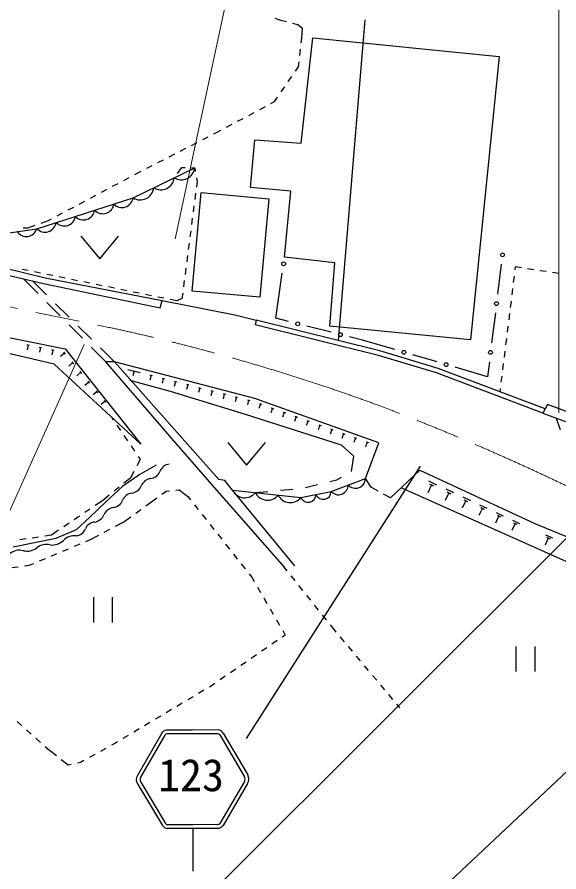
# Model space of a CAD drawing. Units: millimetres, scale not verified. Extents: x 40000 to 680000, y 20000 to 380000.
# Drawn here: x 484281 to 527332, y 258966 to 326923 of the extents above; entities that cross this region are included whole.
import ezdxf
from ezdxf.enums import TextEntityAlignment as Align

# ---------------------------------------------------------------- set-up
doc = ezdxf.new("R2010")
doc.units = ezdxf.units.MM
doc.header["$LTSCALE"] = 1000
doc.linetypes.add('CHAIN', pattern=[18.5, 12, -1.5, 3.5, -1.5])
for name, color, linetype, lineweight in [('M-BGD', 7, 'Continuous', 25), ('M-BMK', 2, 'CHAIN', 13), ('M-STR-HTXT', 7, 'Continuous', 13), ('M-STR-STRC', 7, 'Continuous', 25)]:
    doc.layers.add(name, color=color, linetype=linetype, lineweight=lineweight)
doc.styles.add('ＭＳ ゴシック', font='')
doc.styles.get('ＭＳ ゴシック').set_extended_font_data('MS Gothic')

msp = doc.modelspace()

# ---------------------------------------------------------------- linework, layer by layer
at = {"layer": 'M-BGD'}
for p, q in [((505250, 326649), (504796, 326811)), ((505680, 326536), (505250, 326649)), ((506595, 326297), (506164, 326410)), ((506963, 326025), (506595, 326297)), ((506915, 325272), (506963, 326025)), ((506865, 324864), (506915, 325272)), ((506745, 323871), (506805, 324368)), ((506397, 322620), (506635, 322967)), ((506635, 322967), (506684, 323375)), ((505831, 321796), (506114, 322208)), ((505266, 320971), (505549, 321383)), ((504449, 320054), (504745, 320213)), ((504745, 320213), (504983, 320559)), ((503568, 319582), (504008, 319818)), ((501805, 318638), (502245, 318874)), ((502686, 319110), (503127, 319346)), ((500923, 318166), (501364, 318402)), ((499031, 317179), (499476, 317407)), ((499921, 317635), (500186, 317771)), ((500186, 317771), (500482, 317930)), ((498140, 316724), (498585, 316951)), ((496360, 315812), (496805, 316040)), ((497250, 316268), (497695, 316496)), ((495470, 315356), (495915, 315584)), ((493870, 314537), (494135, 314673)), ((494580, 314900), (495025, 315128)), ((497028, 314495), (497380, 314960)), ((497380, 314960), (497635, 314956)), ((498135, 314949), (498391, 314946)), ((498391, 314946), (498443, 314647)), ((492752, 313941), (493194, 314176)), ((493635, 314412), (493870, 314537)), ((498529, 314154), (498581, 313855)), ((491870, 313471), (492311, 313706)), ((498581, 313855), (498524, 313415)), ((490105, 312530), (490546, 312765)), ((490988, 313000), (491429, 313236)), ((498460, 312919), (498396, 312423)), ((489223, 312060), (489664, 312295)), ((498332, 311927), (498268, 311431)), ((487458, 311119), (487899, 311354)), ((488340, 311589), (488781, 311824)), ((486189, 310550), (486782, 310758)), ((486782, 310758), (487017, 310884)), ((498204, 310935), (498140, 310439)), ((484753, 310169), (485124, 310175)), ((485124, 310175), (485717, 310384)), ((498076, 309943), (498012, 309447)), ((489345, 309498), (490845, 307698)), ((490845, 307698), (492345, 309498)), ((497949, 308952), (497885, 308456)), ((497821, 307960), (497757, 307464)), ((522758, 307274), (522465, 304888)), ((485165, 306770), (484675, 306870)), ((486145, 306570), (485655, 306670)), ((497693, 306968), (497629, 306472)), ((504828, 302983), (505350, 306564)), ((523860, 306825), (523892, 307083)), ((523892, 307083), (524348, 307014)), ((524842, 306939), (525336, 306864)), ((525831, 306789), (526325, 306714)), ((526819, 306639), (527314, 306563)), ((485948, 304950), (484791, 306115)), ((486625, 304832), (485496, 305946)), ((487125, 306369), (486635, 306470)), ((488104, 306169), (487615, 306269)), ((489084, 305969), (488594, 306069)), ((490064, 305768), (489574, 305869)), ((497565, 305976), (497501, 305480)), ((523738, 305833), (523799, 306329)), ((491044, 305568), (490554, 305668)), ((492023, 305368), (491533, 305468)), ((493003, 305168), (492513, 305268)), ((523615, 304840), (523677, 305337)), ((493983, 304967), (493493, 305067)), ((494963, 304767), (494473, 304867)), ((495942, 304567), (495452, 304667)), ((496974, 304356), (496432, 304467)), ((497380, 304544), (496974, 304356)), ((497437, 304984), (497380, 304544)), ((487710, 303176), (486653, 304241)), ((488405, 303076), (487337, 304130)), ((523493, 303848), (523554, 304344)), ((522282, 303400), (521989, 301014)), ((523370, 302856), (523432, 303352)), ((489472, 301403), (488414, 302467)), ((503281, 302817), (503189, 302445)), ((505851, 302724), (504828, 302983)), ((490185, 301321), (489117, 302374)), ((509244, 301865), (507305, 302356)), ((523248, 301863), (523309, 302359)), ((511721, 301238), (510698, 301497)), ((514291, 300486), (511721, 301238)), ((523125, 300871), (523187, 301367)), ((485049, 300891), (485245, 300851)), ((485147, 300871), (485068, 300479)), ((486029, 300692), (486225, 300652)), ((486127, 300672), (486048, 300280)), ((487009, 300493), (487205, 300453)), ((487107, 300473), (487028, 300081)), ((491334, 299528), (490176, 300693)), ((492025, 299505), (490896, 300619)), ((523003, 299878), (523064, 300374)), ((488042, 300197), (487736, 299939)), ((487977, 300274), (488106, 300121)), ((517651, 299504), (515731, 300066)), ((494120, 292968), (487235, 299326)), ((488686, 299433), (488381, 299175)), ((488622, 299509), (488751, 299356)), ((521660, 298332), (519090, 299083)), ((521807, 299525), (521660, 298332)), ((522880, 298886), (522942, 299382)), ((489331, 298669), (489025, 298411)), ((489267, 298745), (489396, 298592)), ((493086, 298917), (494055, 298670)), ((493571, 298793), (493472, 298406)), ((494927, 298448), (494828, 298060)), ((494830, 298472), (495024, 298423)), ((522758, 297893), (522819, 298389)), ((489976, 297904), (489670, 297646)), ((489911, 297981), (490040, 297828)), ((495896, 298201), (495798, 297813)), ((495799, 298226), (495993, 298176)), ((496865, 297954), (496767, 297566)), ((496768, 297979), (496962, 297929)), ((497834, 297707), (497736, 297319)), ((497737, 297732), (497931, 297682)), ((490621, 297140), (490315, 296882)), ((490556, 297216), (490685, 297063)), ((498803, 297460), (498705, 297073)), ((498706, 297485), (498900, 297435)), ((499772, 297213), (499674, 296826)), ((499676, 297238), (499869, 297189)), ((500645, 296991), (500838, 296942)), ((522665, 297139), (522697, 297397)), ((491265, 296375), (490960, 296117)), ((491201, 296452), (491330, 296299)), ((500741, 296966), (500643, 296579)), ((501711, 296719), (501612, 296332)), ((501614, 296744), (501807, 296695)), ((502680, 296473), (502581, 296085)), ((502583, 296497), (502776, 296448)), ((503632, 296173), (503497, 295797)), ((503538, 296207), (503727, 296139)), ((504574, 295835), (504439, 295459)), ((504480, 295869), (504668, 295802)), ((491953, 294889), (491805, 295105)), ((505515, 295498), (505380, 295121)), ((505421, 295531), (505609, 295464)), ((506456, 295160), (506321, 294783)), ((506362, 295194), (506550, 295126)), ((527471, 294105), (527108, 295065)), ((492518, 294064), (492235, 294477)), ((507397, 294822), (507262, 294446)), ((507303, 294856), (507492, 294788)), ((508339, 294484), (508204, 294108)), ((508245, 294518), (508433, 294451)), ((493083, 293239), (492800, 293652)), ((509280, 294147), (509145, 293770)), ((509186, 294181), (509374, 294113)), ((510221, 293809), (510086, 293433)), ((510127, 293843), (510315, 293775)), ((501021, 293102), (502521, 291302)), ((502521, 291302), (504021, 293102)), ((511162, 293471), (511027, 293095)), ((511068, 293505), (511257, 293438)), ((511956, 290238), (513012, 293072)), ((512104, 293134), (511969, 292757)), ((512010, 293167), (512198, 293100)), ((493648, 292414), (493365, 292827)), ((493810, 291278), (494078, 291786)), ((494078, 291786), (493930, 292001)), ((513956, 288707), (516294, 290916)), ((492770, 289890), (493309, 290329)), ((493309, 290329), (493577, 290836)), ((509674, 290134), (510061, 290349)), ((512405, 289540), (511956, 290238)), ((491995, 289258), (492382, 289574)), ((507187, 289534), (508159, 289769)), ((509132, 290003), (509674, 290134)), ((512960, 289242), (512405, 289540)), ((531362, 282104), (514797, 289502)), ((517218, 289739), (516920, 289102)), ((516973, 290047), (517611, 289749)), ((517058, 289813), (517377, 289664)), ((491068, 288503), (491607, 288942)), ((495794, 289003), (496114, 289239)), ((496114, 289239), (496393, 289265)), ((496891, 289310), (497170, 289335)), ((497170, 289335), (497843, 288823)), ((497843, 288823), (498060, 288549)), ((503212, 289118), (504208, 289211)), ((505203, 289304), (506199, 289397)), ((513956, 288707), (513401, 289005)), ((518582, 289107), (518293, 288488)), ((518345, 289407), (518964, 289118)), ((518427, 289180), (518737, 289035)), ((490486, 288112), (491068, 288503)), ((494520, 288070), (495073, 288471)), ((495073, 288471), (495392, 288706)), ((498370, 288156), (498680, 287764)), ((519928, 288484), (519647, 287884)), ((519697, 288775), (520298, 288494)), ((519777, 288554), (520078, 288414)), ((521032, 288152), (521615, 287879)), ((489657, 287553), (490071, 287832)), ((493710, 287483), (494115, 287777)), ((521255, 287870), (520983, 287287)), ((521110, 287938), (521401, 287802)), ((522348, 287537), (522914, 287273)), ((488827, 286995), (489242, 287274)), ((492094, 286443), (492751, 286789)), ((492751, 286789), (493305, 287190)), ((498990, 287372), (499300, 286980)), ((522565, 287264), (522301, 286698)), ((522424, 287329), (522706, 287198)), ((523647, 286930), (524195, 286674)), ((487001, 285765), (487583, 286157)), ((487997, 286436), (488412, 286716)), ((491209, 285976), (491651, 286210)), ((499610, 286587), (499920, 286195)), ((523857, 286665), (523601, 286118)), ((523720, 286729), (523994, 286601)), ((484495, 285389), (484989, 285463)), ((485484, 285537), (485978, 285612)), ((486473, 285686), (487001, 285765)), ((490109, 285396), (490767, 285743)), ((500230, 285803), (500540, 285410)), ((526484, 285510), (526249, 284935)), ((526256, 285771), (526830, 285536)), ((526340, 285569), (526628, 285451)), ((488831, 284857), (489292, 285052)), ((489753, 285246), (490109, 285396)), ((500850, 285018), (501160, 284626)), ((486989, 284080), (487449, 284275)), ((487910, 284469), (488371, 284663)), ((501470, 284234), (501780, 283841)), ((485250, 283347), (485606, 283497)), ((486067, 283692), (486528, 283886)), ((502090, 283449), (502400, 283057)), ((483881, 283161), (484377, 283228)), ((484872, 283296), (485250, 283347)), ((505741, 282906), (505503, 283204)), ((502710, 282664), (502926, 282390)), ((502926, 282390), (503128, 282042)), ((506365, 282125), (506053, 282516)), ((503379, 281609), (503629, 281176)), ((506988, 281343), (506676, 281734)), ((490342, 280800), (490342, 278800)), ((491842, 280800), (491842, 278800)), ((503880, 280744), (504130, 280311)), ((507612, 280561), (507300, 280952)), ((508236, 279780), (507924, 280171)), ((504381, 279878), (504631, 279446)), ((508859, 278998), (508548, 279389)), ((504882, 279013), (505132, 278580)), ((505383, 278147), (505584, 277799)), ((509409, 278309), (509171, 278607)), ((509639, 278035), (509409, 278309)), ((504942, 277356), (504530, 277072)), ((505584, 277799), (505353, 277640)), ((510283, 277269), (509961, 277652)), ((504119, 276788), (503707, 276504)), ((510926, 276503), (510604, 276886)), ((523909, 276886), (523909, 274886)), ((525409, 276886), (525409, 274886)), ((503296, 276220), (502884, 275936)), ((511569, 275738), (511247, 276120)), ((502473, 275652), (502061, 275368)), ((512212, 274972), (511890, 275355)), ((501649, 275084), (501238, 274800)), ((512855, 274206), (512533, 274589)), ((500003, 273948), (499772, 273788)), ((500826, 274516), (500415, 274232)), ((499126, 273403), (498697, 273147)), ((499772, 273788), (499556, 273659)), ((513498, 273440), (513176, 273823)), ((498267, 272891), (497838, 272635)), ((514141, 272674), (513819, 273057)), ((496550, 271867), (496120, 271611)), ((497409, 272379), (496979, 272123)), ((514693, 272017), (514462, 272291)), ((495691, 271355), (495261, 271098)), ((484660, 270586), (484287, 270920)), ((494832, 270842), (494402, 270586)), ((485405, 269919), (485032, 270253)), ((493114, 269818), (492685, 269562)), ((493973, 270330), (493544, 270074)), ((486150, 269252), (485778, 269586)), ((492039, 269177), (491774, 269029)), ((492255, 269306), (492039, 269177)), ((486851, 268625), (486523, 268919)), ((487399, 268191), (486851, 268625)), ((491337, 268786), (490900, 268542)), ((488340, 267448), (487792, 267881)), ((489590, 267812), (489325, 267664)), ((490463, 268299), (490027, 268055)), ((488588, 267502), (488340, 267448)), ((489325, 267664), (489077, 267609))]:
    msp.add_line(p, q, dxfattribs=at)
for points in [[(522575, 323793), (520312, 301268), (509144, 302349), (509528, 307392), (505517, 307825), (506022, 313085), (502827, 313373), (503168, 317173), (506840, 316895), (507771, 325277)], [(504294, 312476), (503574, 304646), (498187, 305142), (498907, 312971)]]:
    msp.add_lwpolyline(points, close=True, dxfattribs=at)
for points in [[(463122, 316871), (472104, 314902), (482708, 309642), (485854, 310098), (493503, 312548), (498391, 314946)], [(433633, 316168), (438769, 316018), (444152, 315462), (446779, 314993), (454218, 313169), (462016, 311031), (471823, 309036), (481528, 307078), (483089, 306524), (486390, 305731), (495637, 303811), (495803, 304395)], [(433691, 316563), (438815, 316517), (444230, 316020), (446899, 315599), (454378, 313790), (462147, 311579), (471912, 309476), (481712, 307453), (483278, 306985), (486498, 306189), (495803, 304395)], [(452985, 307801), (472057, 303796), (488100, 300540), (494120, 292968)], [(487235, 299326), (479075, 301227), (467611, 303485), (460318, 304750), (452408, 305919)], [(495803, 304395), (501584, 303259), (503281, 302817)], [(526063, 295448), (517619, 298632), (512996, 300022), (503189, 302445)], [(526244, 295790), (517741, 298995), (513097, 300392), (503281, 302817)], [(506347, 283291), (501404, 289310), (500792, 290085), (500315, 290156), (492025, 299505), (491302, 299529), (496546, 293421), (500114, 289320), (505503, 283204)], [(513012, 293072), (503161, 296607), (492025, 299505)], [(510859, 290791), (511035, 292008), (510058, 292888), (502437, 295322), (496465, 297147), (493262, 298044)], [(538375, 296981), (538070, 296647), (537339, 296048), (535558, 295202), (533747, 294785), (531489, 294528), (529921, 294826), (526427, 296135), (526063, 295448)], [(526063, 295448), (529532, 294174), (531431, 293776), (533815, 294019), (535784, 294588), (537707, 295463), (538485, 295965)], [(495320, 291314), (494039, 290561), (492694, 289622), (491292, 288362), (490047, 287160), (488987, 286158), (487370, 285470), (483956, 284785)], [(516294, 290916), (525422, 286653), (531987, 283963), (543235, 278055)], [(501404, 289310), (506832, 288733), (509234, 289214), (511956, 290238)]]:
    msp.add_lwpolyline(points, dxfattribs=at)
for centre in [(522849, 308019), (505458, 307306), (522374, 304144), (506578, 302540), (509971, 301681), (515011, 300276), (521898, 300269), (518370, 299294)]:
    msp.add_circle(centre, 150, dxfattribs=at)
for centre, radius, start, end in [((497324, 315061), 1073, 238.41575, 353.84768), ((495695, 314262), 1073, 238.41575, 353.84768), ((494065, 313462), 1073, 238.41575, 353.84768), ((491088, 312190), 895, 223.95313, 351.56232), ((492618, 312679), 895, 223.95313, 351.56232), ((489558, 311700), 895, 223.95313, 351.56232), ((486498, 310720), 895, 223.95313, 351.56232), ((488028, 311210), 895, 223.95313, 351.56232), ((485013, 310362), 882, 213.90464, 342.60042), ((496502, 290448), 944, 97.96543, 157.61491), ((495019, 289297), 944, 97.96543, 157.61491), ((494757, 291167), 944, 277.96543, 337.61491), ((511177, 290243), 779, 221.6007, 359.65906), ((493273, 290016), 944, 277.96543, 337.61491), ((509816, 289731), 779, 221.6007, 359.65906), ((493535, 288147), 944, 97.96543, 157.61491), ((502370, 289788), 1078, 206.35053, 321.52589), ((504179, 289596), 1078, 206.35053, 321.52589), ((505988, 289404), 1078, 206.35053, 321.52589), ((507408, 288976), 625, 202.84177, 359.77809), ((508609, 289216), 625, 202.84177, 359.77809), ((491790, 288866), 944, 277.96543, 337.61491), ((492051, 286996), 944, 97.96543, 157.61491), ((490533, 285903), 883, 96.24046, 157.95507), ((490306, 287715), 944, 277.96543, 337.61491), ((488896, 286565), 883, 276.24046, 337.95507), ((488852, 284429), 1266, 83.64382, 134.98889), ((486623, 283734), 1263, 76.36622, 127.77944), ((487061, 286220), 1266, 263.64382, 314.98889), ((484480, 283276), 1263, 76.36622, 127.77944), ((485076, 285731), 1263, 256.36622, 307.77944)]:
    msp.add_arc(centre, radius, start, end, dxfattribs=at)
at = {"layer": 'M-BMK'}
msp.add_line((454437, 309900), (491582, 302256), dxfattribs=at)
for centre, radius, start, end in [((457986, 146016), 159811, 69.93117, 77.86458), ((445569, 118167), 190242, 57.55976, 69.29663)]:
    msp.add_arc(centre, radius, start, end, dxfattribs=at)
at = {"layer": 'M-STR-HTXT'}
msp.add_line((496847, 309285), (503557, 340719), dxfattribs=at)
for points in [[(527320, 295463), (527320, 345719), (497855, 345719)], [(489598, 300897), (475080, 268445), (446131, 268445)]]:
    msp.add_lwpolyline(points, dxfattribs=at)
at = {"layer": 'M-STR-STRC'}
for p, q in [((511900, 326714), (509795, 301208)), ((502514, 269582), (516345, 291218)), ((528029, 285585), (492776, 250388)), ((541000, 279229), (509406, 249497)), ((495768, 269985), (493837, 266643)), ((496028, 269835), (494097, 266493)), ((500385, 269853), (502344, 266527)), ((500644, 270005), (502602, 266679)), ((493846, 265955), (495826, 262648)), ((494103, 266109), (496083, 262802)), ((502341, 266143), (500388, 262820)), ((502599, 265991), (500647, 262668)), ((498239, 262412), (498239, 259027))]:
    msp.add_line(p, q, dxfattribs=at)
for points in [[(500269, 270255), (498205, 270238), (496141, 270238)], [(500236, 269955), (498207, 269938), (496176, 269938)], [(500271, 262429), (498239, 262412), (496203, 262412)], [(500231, 262729), (498236, 262712), (496241, 262712)]]:
    msp.add_lwpolyline(points, dxfattribs=at)
for centre, radius, start, end in [((496158, 269812), 427, 92.29572, 156.02366), ((496198, 269748), 191, 96.53703, 152.95737), ((500216, 269765), 191, 27.51575, 83.93609), ((500255, 269829), 427, 24.44946, 88.1774), ((494464, 266307), 711, 151.80974, 209.66878), ((494464, 266307), 412, 151.80974, 209.66878), ((501978, 266338), 412, 330.80435, 28.66338), ((501978, 266338), 711, 330.80435, 28.66338), ((496316, 263014), 612, 216.76349, 259.34701), ((496252, 262916), 203, 214.0004, 273.155), ((500219, 262932), 203, 267.31812, 326.47272), ((500153, 263030), 612, 281.12611, 323.70964)]:
    msp.add_arc(centre, radius, start, end, dxfattribs=at)

# ---------------------------------------------------------------- texts
at = {"layer": 'M-STR-STRC', "style": 'ＭＳ ゴシック'}
msp.add_text('123', height=2566, dxfattribs=at).set_placement((495485, 264614), align=Align.BOTTOM_LEFT)

doc.saveas('drawing.dxf')
